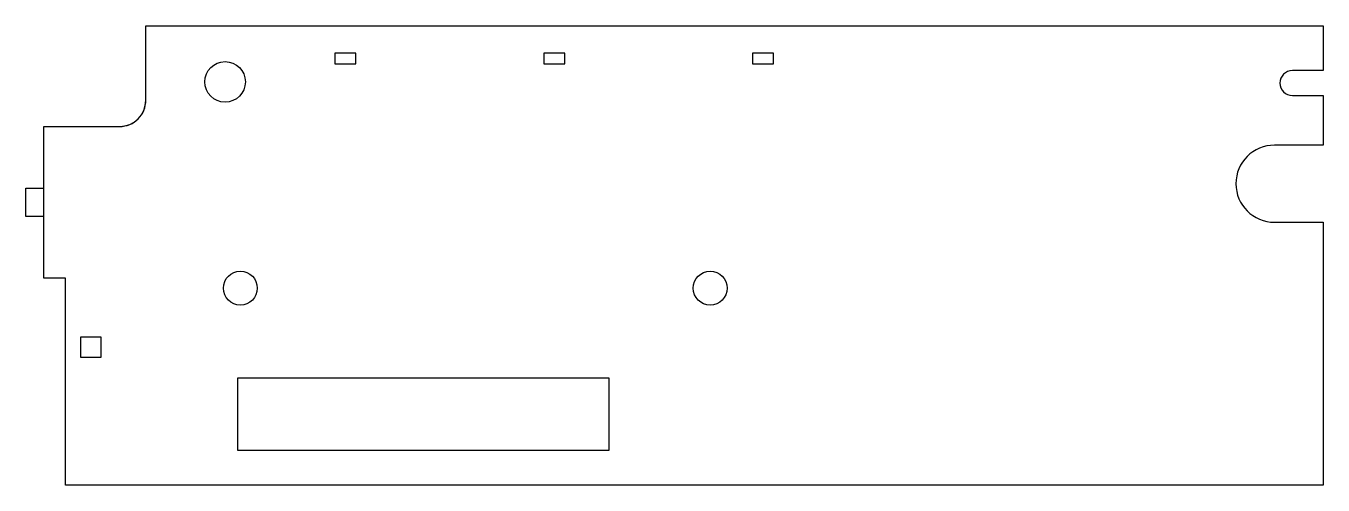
# Model space of a CAD drawing. Header units: millimetres. Extents: x -1.4 to 98, y 0 to 35.2.
import ezdxf

# ---------------------------------------------------------------- set-up
doc = ezdxf.new("R2010")
doc.units = ezdxf.units.MM
doc.layers.get('0').update_dxf_attribs({"linetype": 'CONTINUOUS'})

msp = doc.modelspace()

# ---------------------------------------------------------------- linework, layer by layer
for p, q in [((7.81, 35.2), (98, 35.2)), ((7.81, 29.49), (7.81, 35.2)), ((98, 35.2), (98, 31.78)), ((98, 31.78), (95.66, 31.78)), ((95.66, 29.86), (98, 29.86)), ((98, 29.86), (98, 26.06)), ((0, 22.772), (0, 27.49)), ((0, 27.49), (5.81, 27.49)), ((98, 26.06), (94.28, 26.06)), ((-1.375, 20.6), (-1.375, 22.772)), ((-1.375, 22.772), (0, 22.772)), ((0, 20.6), (-1.375, 20.6)), ((0, 15.86), (0, 20.6)), ((94.28, 20.15), (98, 20.15)), ((98, 20.15), (98, 0)), ((1.65, 15.86), (0, 15.86)), ((1.65, 0), (1.65, 15.86)), ((98, 0), (1.65, 0))]:
    msp.add_line(p, q)
msp.add_lwpolyline([(98, 29.86), (98, 26.06), (94.28, 26.06, 1), (94.28, 20.15), (98, 20.15), (98, 0), (1.65, 0), (1.65, 15.86), (0, 15.86), (0, 27.49), (5.81, 27.49, 0.414214), (7.81, 29.49), (7.81, 35.2), (98, 35.2), (98, 31.78), (95.66, 31.78, 1), (95.66, 29.86)], format="xyb", close=True)
for points in [[(23.9, 33.1), (22.3, 33.1), (22.3, 32.3), (23.9, 32.3)], [(39.9, 33.1), (38.3, 33.1), (38.3, 32.3), (39.9, 32.3)], [(55.9, 33.1), (54.3, 33.1), (54.3, 32.3), (55.9, 32.3)], [(4.4, 11.35), (2.8, 11.35), (2.8, 9.8), (4.4, 9.8)], [(43.312, 8.199), (14.829, 8.199), (14.829, 2.677), (43.312, 2.677)]]:
    msp.add_lwpolyline(points, close=True)
for centre, radius in [((13.88, 30.91), 1.555), ((13.88, 30.91), 1.555), ((15.05, 15.1), 1.3), ((15.05, 15.1), 1.3), ((51.05, 15.1), 1.3), ((51.05, 15.1), 1.3)]:
    msp.add_circle(centre, radius)
for centre, radius, start, end in [((95.66, 30.82), 0.96, 90, 270), ((5.81, 29.49), 2, -90, 0), ((94.28, 23.105), 2.955, 90, 270)]:
    msp.add_arc(centre, radius, start, end)

doc.saveas('drawing.dxf')
